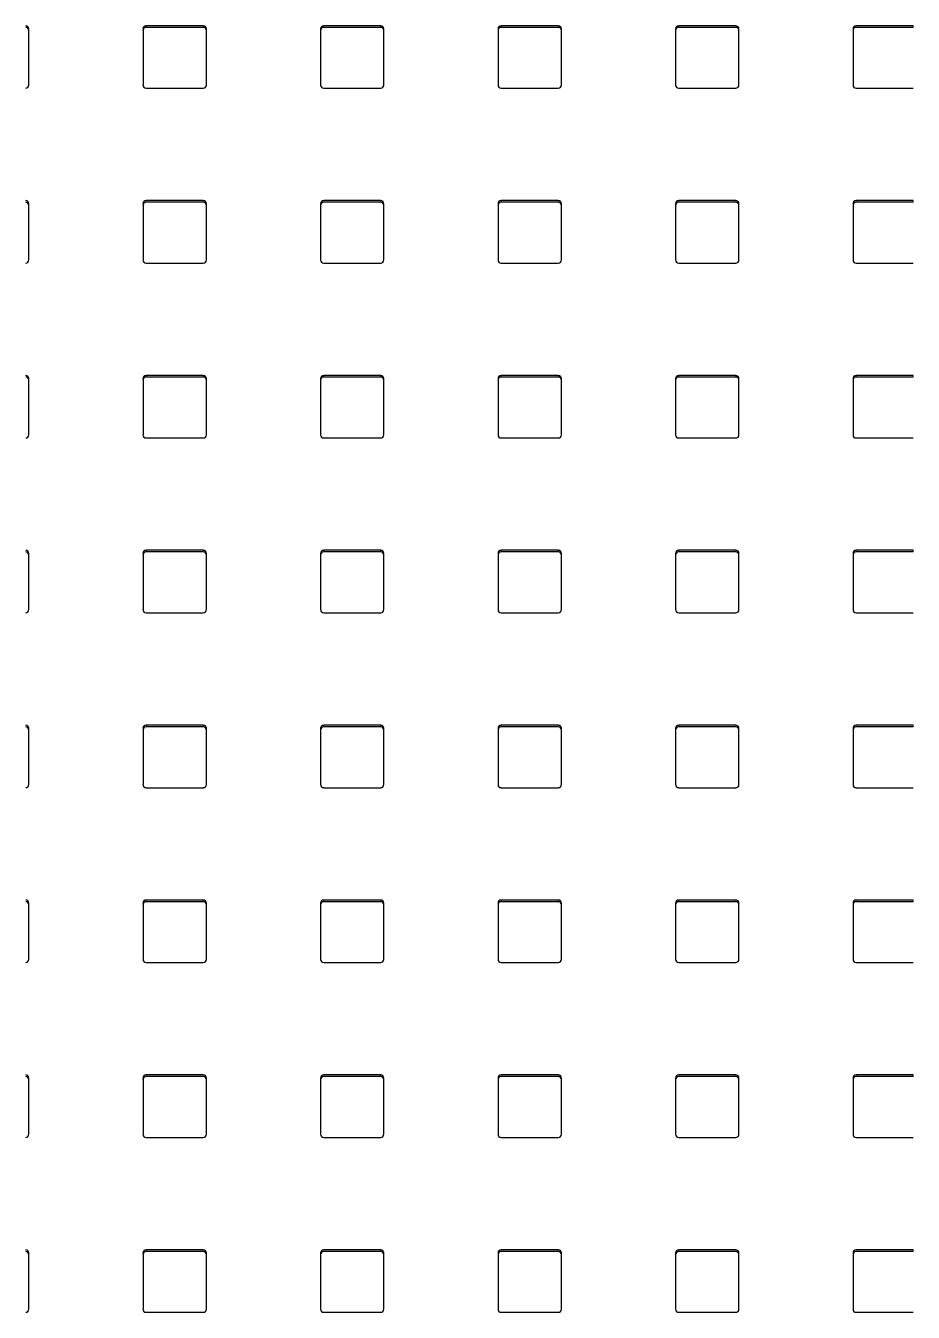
# Model space of a CAD drawing. Header units: millimetres. Extents: x -218071 to -203542, y 15363 to 51382.
# Drawn here: x -217592.95 to -217578.95, y 51338.98 to 51359.27 of the extents above; entities that cross this region are included whole.
import ezdxf

# ---------------------------------------------------------------- set-up
doc = ezdxf.new("R2010")
doc.units = ezdxf.units.MM
doc.header["$LTSCALE"] = 4
doc.layers.add('TPF-EQUIPEMENT', color=7, linetype='Continuous')

msp = doc.modelspace()

# ---------------------------------------------------------------- linework, layer by layer
at = {"layer": 'TPF-EQUIPEMENT', "color": 7, "linetype": 'Continuous', "lineweight": 25, "transparency": 33554671}
for p, q in [((-217592.902, 51358.331), (-217592.902, 51359.217)), ((-217591.102, 51359.217), (-217591.102, 51358.331)), ((-217590.152, 51359.266), (-217591.052, 51359.266)), ((-217590.152, 51359.24), (-217591.052, 51359.24)), ((-217590.102, 51358.331), (-217590.102, 51359.217)), ((-217588.302, 51359.217), (-217588.302, 51358.331)), ((-217587.352, 51359.266), (-217588.252, 51359.266)), ((-217587.352, 51359.24), (-217588.252, 51359.24)), ((-217587.302, 51358.331), (-217587.302, 51359.217)), ((-217585.502, 51359.217), (-217585.502, 51358.331)), ((-217584.552, 51359.266), (-217585.452, 51359.266)), ((-217584.552, 51359.24), (-217585.452, 51359.24)), ((-217584.502, 51358.331), (-217584.502, 51359.217)), ((-217582.702, 51359.217), (-217582.702, 51358.331)), ((-217581.752, 51359.266), (-217582.652, 51359.266)), ((-217581.752, 51359.24), (-217582.652, 51359.24)), ((-217581.702, 51358.331), (-217581.702, 51359.217)), ((-217579.902, 51359.217), (-217579.902, 51358.331)), ((-217578.952, 51359.266), (-217579.852, 51359.266)), ((-217578.952, 51359.24), (-217579.852, 51359.24)), ((-217591.052, 51358.281), (-217590.152, 51358.281)), ((-217588.252, 51358.281), (-217587.352, 51358.281)), ((-217585.452, 51358.281), (-217584.552, 51358.281)), ((-217582.652, 51358.281), (-217581.752, 51358.281)), ((-217579.852, 51358.281), (-217578.952, 51358.281)), ((-217592.902, 51355.573), (-217592.902, 51356.459)), ((-217591.102, 51356.459), (-217591.102, 51355.573)), ((-217590.152, 51356.509), (-217591.052, 51356.509)), ((-217590.152, 51356.483), (-217591.052, 51356.483)), ((-217590.102, 51355.573), (-217590.102, 51356.459)), ((-217588.302, 51356.459), (-217588.302, 51355.573)), ((-217587.352, 51356.509), (-217588.252, 51356.509)), ((-217587.352, 51356.483), (-217588.252, 51356.483)), ((-217587.302, 51355.573), (-217587.302, 51356.459)), ((-217585.502, 51356.459), (-217585.502, 51355.573)), ((-217584.552, 51356.509), (-217585.452, 51356.509)), ((-217584.552, 51356.483), (-217585.452, 51356.483)), ((-217584.502, 51355.573), (-217584.502, 51356.459)), ((-217582.702, 51356.459), (-217582.702, 51355.573)), ((-217581.752, 51356.509), (-217582.652, 51356.509)), ((-217581.752, 51356.483), (-217582.652, 51356.483)), ((-217581.702, 51355.573), (-217581.702, 51356.459)), ((-217579.902, 51356.459), (-217579.902, 51355.573)), ((-217578.952, 51356.509), (-217579.852, 51356.509)), ((-217578.952, 51356.483), (-217579.852, 51356.483)), ((-217591.052, 51355.524), (-217590.152, 51355.524)), ((-217588.252, 51355.524), (-217587.352, 51355.524)), ((-217585.452, 51355.524), (-217584.552, 51355.524)), ((-217582.652, 51355.524), (-217581.752, 51355.524)), ((-217579.852, 51355.524), (-217578.952, 51355.524)), ((-217592.902, 51352.816), (-217592.902, 51353.702)), ((-217591.102, 51353.702), (-217591.102, 51352.816)), ((-217590.152, 51353.751), (-217591.052, 51353.751)), ((-217590.152, 51353.725), (-217591.052, 51353.725)), ((-217590.102, 51352.816), (-217590.102, 51353.702)), ((-217588.302, 51353.702), (-217588.302, 51352.816)), ((-217587.352, 51353.751), (-217588.252, 51353.751)), ((-217587.352, 51353.725), (-217588.252, 51353.725)), ((-217587.302, 51352.816), (-217587.302, 51353.702)), ((-217585.502, 51353.702), (-217585.502, 51352.816)), ((-217584.552, 51353.751), (-217585.452, 51353.751)), ((-217584.552, 51353.725), (-217585.452, 51353.725)), ((-217584.502, 51352.816), (-217584.502, 51353.702)), ((-217582.702, 51353.702), (-217582.702, 51352.816)), ((-217581.752, 51353.751), (-217582.652, 51353.751)), ((-217581.752, 51353.725), (-217582.652, 51353.725)), ((-217581.702, 51352.816), (-217581.702, 51353.702)), ((-217579.902, 51353.702), (-217579.902, 51352.816)), ((-217578.952, 51353.751), (-217579.852, 51353.751)), ((-217578.952, 51353.725), (-217579.852, 51353.725)), ((-217591.052, 51352.766), (-217590.152, 51352.766)), ((-217588.252, 51352.766), (-217587.352, 51352.766)), ((-217585.452, 51352.766), (-217584.552, 51352.766)), ((-217582.652, 51352.766), (-217581.752, 51352.766)), ((-217579.852, 51352.766), (-217578.952, 51352.766)), ((-217590.152, 51350.994), (-217591.052, 51350.994)), ((-217587.352, 51350.994), (-217588.252, 51350.994)), ((-217584.552, 51350.994), (-217585.452, 51350.994)), ((-217581.752, 51350.994), (-217582.652, 51350.994)), ((-217578.952, 51350.994), (-217579.852, 51350.994)), ((-217592.902, 51350.058), (-217592.902, 51350.944)), ((-217591.102, 51350.944), (-217591.102, 51350.058)), ((-217590.152, 51350.968), (-217591.052, 51350.968)), ((-217590.102, 51350.058), (-217590.102, 51350.944)), ((-217588.302, 51350.944), (-217588.302, 51350.058)), ((-217587.352, 51350.968), (-217588.252, 51350.968)), ((-217587.302, 51350.058), (-217587.302, 51350.944)), ((-217585.502, 51350.944), (-217585.502, 51350.058)), ((-217584.552, 51350.968), (-217585.452, 51350.968)), ((-217584.502, 51350.058), (-217584.502, 51350.944)), ((-217582.702, 51350.944), (-217582.702, 51350.058)), ((-217581.752, 51350.968), (-217582.652, 51350.968)), ((-217581.702, 51350.058), (-217581.702, 51350.944)), ((-217579.902, 51350.944), (-217579.902, 51350.058)), ((-217578.952, 51350.968), (-217579.852, 51350.968)), ((-217591.052, 51350.009), (-217590.152, 51350.009)), ((-217588.252, 51350.009), (-217587.352, 51350.009)), ((-217585.452, 51350.009), (-217584.552, 51350.009)), ((-217582.652, 51350.009), (-217581.752, 51350.009)), ((-217579.852, 51350.009), (-217578.952, 51350.009)), ((-217592.902, 51347.301), (-217592.902, 51348.187)), ((-217591.102, 51348.187), (-217591.102, 51347.301)), ((-217590.152, 51348.236), (-217591.052, 51348.236)), ((-217590.152, 51348.21), (-217591.052, 51348.21)), ((-217590.102, 51347.301), (-217590.102, 51348.187)), ((-217588.302, 51348.187), (-217588.302, 51347.301)), ((-217587.352, 51348.236), (-217588.252, 51348.236)), ((-217587.352, 51348.21), (-217588.252, 51348.21)), ((-217587.302, 51347.301), (-217587.302, 51348.187)), ((-217585.502, 51348.187), (-217585.502, 51347.301)), ((-217584.552, 51348.236), (-217585.452, 51348.236)), ((-217584.552, 51348.21), (-217585.452, 51348.21)), ((-217584.502, 51347.301), (-217584.502, 51348.187)), ((-217582.702, 51348.187), (-217582.702, 51347.301)), ((-217581.752, 51348.236), (-217582.652, 51348.236)), ((-217581.752, 51348.21), (-217582.652, 51348.21)), ((-217581.702, 51347.301), (-217581.702, 51348.187)), ((-217579.902, 51348.187), (-217579.902, 51347.301)), ((-217578.952, 51348.236), (-217579.852, 51348.236)), ((-217578.952, 51348.21), (-217579.852, 51348.21)), ((-217591.052, 51347.251), (-217590.152, 51347.251)), ((-217588.252, 51347.251), (-217587.352, 51347.251)), ((-217585.452, 51347.251), (-217584.552, 51347.251)), ((-217582.652, 51347.251), (-217581.752, 51347.251)), ((-217579.852, 51347.251), (-217578.952, 51347.251)), ((-217592.902, 51344.543), (-217592.902, 51345.43)), ((-217591.102, 51345.43), (-217591.102, 51344.543)), ((-217590.152, 51345.479), (-217591.052, 51345.479)), ((-217590.152, 51345.453), (-217591.052, 51345.453)), ((-217590.102, 51344.543), (-217590.102, 51345.43)), ((-217588.302, 51345.43), (-217588.302, 51344.543)), ((-217587.352, 51345.479), (-217588.252, 51345.479)), ((-217587.352, 51345.453), (-217588.252, 51345.453)), ((-217587.302, 51344.543), (-217587.302, 51345.43)), ((-217585.502, 51345.43), (-217585.502, 51344.543)), ((-217584.552, 51345.479), (-217585.452, 51345.479)), ((-217584.552, 51345.453), (-217585.452, 51345.453)), ((-217584.502, 51344.543), (-217584.502, 51345.43)), ((-217582.702, 51345.43), (-217582.702, 51344.543)), ((-217581.752, 51345.479), (-217582.652, 51345.479)), ((-217581.752, 51345.453), (-217582.652, 51345.453)), ((-217581.702, 51344.543), (-217581.702, 51345.43)), ((-217579.902, 51345.43), (-217579.902, 51344.543)), ((-217578.952, 51345.479), (-217579.852, 51345.479)), ((-217578.952, 51345.453), (-217579.852, 51345.453)), ((-217591.052, 51344.494), (-217590.152, 51344.494)), ((-217588.252, 51344.494), (-217587.352, 51344.494)), ((-217585.452, 51344.494), (-217584.552, 51344.494)), ((-217582.652, 51344.494), (-217581.752, 51344.494)), ((-217579.852, 51344.494), (-217578.952, 51344.494)), ((-217592.902, 51341.786), (-217592.902, 51342.672)), ((-217591.102, 51342.672), (-217591.102, 51341.786)), ((-217590.152, 51342.721), (-217591.052, 51342.721)), ((-217590.152, 51342.695), (-217591.052, 51342.695)), ((-217590.102, 51341.786), (-217590.102, 51342.672)), ((-217588.302, 51342.672), (-217588.302, 51341.786)), ((-217587.352, 51342.721), (-217588.252, 51342.721)), ((-217587.352, 51342.695), (-217588.252, 51342.695)), ((-217587.302, 51341.786), (-217587.302, 51342.672)), ((-217585.502, 51342.672), (-217585.502, 51341.786)), ((-217584.552, 51342.721), (-217585.452, 51342.721)), ((-217584.552, 51342.695), (-217585.452, 51342.695)), ((-217584.502, 51341.786), (-217584.502, 51342.672)), ((-217582.702, 51342.672), (-217582.702, 51341.786)), ((-217581.752, 51342.721), (-217582.652, 51342.721)), ((-217581.752, 51342.695), (-217582.652, 51342.695)), ((-217581.702, 51341.786), (-217581.702, 51342.672)), ((-217579.902, 51342.672), (-217579.902, 51341.786)), ((-217578.952, 51342.721), (-217579.852, 51342.721)), ((-217578.952, 51342.695), (-217579.852, 51342.695)), ((-217591.052, 51341.737), (-217590.152, 51341.737)), ((-217588.252, 51341.737), (-217587.352, 51341.737)), ((-217585.452, 51341.737), (-217584.552, 51341.737)), ((-217582.652, 51341.737), (-217581.752, 51341.737)), ((-217579.852, 51341.737), (-217578.952, 51341.737)), ((-217592.902, 51339.028), (-217592.902, 51339.915)), ((-217591.102, 51339.915), (-217591.102, 51339.028)), ((-217590.152, 51339.964), (-217591.052, 51339.964)), ((-217590.152, 51339.938), (-217591.052, 51339.938)), ((-217590.102, 51339.028), (-217590.102, 51339.915)), ((-217588.302, 51339.915), (-217588.302, 51339.028)), ((-217587.352, 51339.964), (-217588.252, 51339.964)), ((-217587.352, 51339.938), (-217588.252, 51339.938)), ((-217587.302, 51339.028), (-217587.302, 51339.915)), ((-217585.502, 51339.915), (-217585.502, 51339.028)), ((-217584.552, 51339.964), (-217585.452, 51339.964)), ((-217584.552, 51339.938), (-217585.452, 51339.938)), ((-217584.502, 51339.028), (-217584.502, 51339.915)), ((-217582.702, 51339.915), (-217582.702, 51339.028)), ((-217581.752, 51339.964), (-217582.652, 51339.964)), ((-217581.752, 51339.938), (-217582.652, 51339.938)), ((-217581.702, 51339.028), (-217581.702, 51339.915)), ((-217579.902, 51339.915), (-217579.902, 51339.028)), ((-217578.952, 51339.964), (-217579.852, 51339.964)), ((-217578.952, 51339.938), (-217579.852, 51339.938)), ((-217591.052, 51338.979), (-217590.152, 51338.979)), ((-217588.252, 51338.979), (-217587.352, 51338.979)), ((-217585.452, 51338.979), (-217584.552, 51338.979)), ((-217582.652, 51338.979), (-217581.752, 51338.979)), ((-217579.852, 51338.979), (-217578.952, 51338.979))]:
    msp.add_line(p, q, dxfattribs=at)
at = {"layer": 'TPF-EQUIPEMENT', "color": 8, "linetype": 'Continuous', "lineweight": 18, "transparency": 33554671}
for p, q in [((-217591.052, 51359.24), (-217591.052, 51359.266)), ((-217590.152, 51359.24), (-217590.152, 51359.266)), ((-217588.252, 51359.24), (-217588.252, 51359.266)), ((-217587.352, 51359.24), (-217587.352, 51359.266)), ((-217585.452, 51359.24), (-217585.452, 51359.266)), ((-217584.552, 51359.24), (-217584.552, 51359.266)), ((-217582.652, 51359.24), (-217582.652, 51359.266)), ((-217581.752, 51359.24), (-217581.752, 51359.266)), ((-217579.852, 51359.24), (-217579.852, 51359.266)), ((-217578.952, 51359.24), (-217578.952, 51359.266)), ((-217591.052, 51356.483), (-217591.052, 51356.509)), ((-217590.152, 51356.483), (-217590.152, 51356.509)), ((-217588.252, 51356.483), (-217588.252, 51356.509)), ((-217587.352, 51356.483), (-217587.352, 51356.509)), ((-217585.452, 51356.483), (-217585.452, 51356.509)), ((-217584.552, 51356.483), (-217584.552, 51356.509)), ((-217582.652, 51356.483), (-217582.652, 51356.509)), ((-217581.752, 51356.483), (-217581.752, 51356.509)), ((-217579.852, 51356.483), (-217579.852, 51356.509)), ((-217578.952, 51356.483), (-217578.952, 51356.509)), ((-217591.052, 51353.725), (-217591.052, 51353.751)), ((-217590.152, 51353.725), (-217590.152, 51353.751)), ((-217588.252, 51353.725), (-217588.252, 51353.751)), ((-217587.352, 51353.725), (-217587.352, 51353.751)), ((-217585.452, 51353.725), (-217585.452, 51353.751)), ((-217584.552, 51353.725), (-217584.552, 51353.751)), ((-217582.652, 51353.725), (-217582.652, 51353.751)), ((-217581.752, 51353.725), (-217581.752, 51353.751)), ((-217579.852, 51353.725), (-217579.852, 51353.751)), ((-217578.952, 51353.725), (-217578.952, 51353.751)), ((-217591.052, 51350.968), (-217591.052, 51350.994)), ((-217590.152, 51350.968), (-217590.152, 51350.994)), ((-217588.252, 51350.968), (-217588.252, 51350.994)), ((-217587.352, 51350.968), (-217587.352, 51350.994)), ((-217585.452, 51350.968), (-217585.452, 51350.994)), ((-217584.552, 51350.968), (-217584.552, 51350.994)), ((-217582.652, 51350.968), (-217582.652, 51350.994)), ((-217581.752, 51350.968), (-217581.752, 51350.994)), ((-217579.852, 51350.968), (-217579.852, 51350.994)), ((-217578.952, 51350.968), (-217578.952, 51350.994)), ((-217591.052, 51348.21), (-217591.052, 51348.236)), ((-217590.152, 51348.21), (-217590.152, 51348.236)), ((-217588.252, 51348.21), (-217588.252, 51348.236)), ((-217587.352, 51348.21), (-217587.352, 51348.236)), ((-217585.452, 51348.21), (-217585.452, 51348.236)), ((-217584.552, 51348.21), (-217584.552, 51348.236)), ((-217582.652, 51348.21), (-217582.652, 51348.236)), ((-217581.752, 51348.21), (-217581.752, 51348.236)), ((-217579.852, 51348.21), (-217579.852, 51348.236)), ((-217578.952, 51348.21), (-217578.952, 51348.236)), ((-217591.052, 51345.453), (-217591.052, 51345.479)), ((-217590.152, 51345.453), (-217590.152, 51345.479)), ((-217588.252, 51345.453), (-217588.252, 51345.479)), ((-217587.352, 51345.453), (-217587.352, 51345.479)), ((-217585.452, 51345.453), (-217585.452, 51345.479)), ((-217584.552, 51345.453), (-217584.552, 51345.479)), ((-217582.652, 51345.453), (-217582.652, 51345.479)), ((-217581.752, 51345.453), (-217581.752, 51345.479)), ((-217579.852, 51345.453), (-217579.852, 51345.479)), ((-217578.952, 51345.453), (-217578.952, 51345.479)), ((-217591.052, 51342.695), (-217591.052, 51342.721)), ((-217590.152, 51342.695), (-217590.152, 51342.721)), ((-217588.252, 51342.695), (-217588.252, 51342.721)), ((-217587.352, 51342.695), (-217587.352, 51342.721)), ((-217585.452, 51342.695), (-217585.452, 51342.721)), ((-217584.552, 51342.695), (-217584.552, 51342.721)), ((-217582.652, 51342.695), (-217582.652, 51342.721)), ((-217581.752, 51342.695), (-217581.752, 51342.721)), ((-217579.852, 51342.695), (-217579.852, 51342.721)), ((-217578.952, 51342.695), (-217578.952, 51342.721)), ((-217591.052, 51339.938), (-217591.052, 51339.964)), ((-217590.152, 51339.938), (-217590.152, 51339.964)), ((-217588.252, 51339.938), (-217588.252, 51339.964)), ((-217587.352, 51339.938), (-217587.352, 51339.964)), ((-217585.452, 51339.938), (-217585.452, 51339.964)), ((-217584.552, 51339.938), (-217584.552, 51339.964)), ((-217582.652, 51339.938), (-217582.652, 51339.964)), ((-217581.752, 51339.938), (-217581.752, 51339.964)), ((-217579.852, 51339.938), (-217579.852, 51339.964)), ((-217578.952, 51339.938), (-217578.952, 51339.964))]:
    msp.add_line(p, q, dxfattribs=at)
at = {"layer": 'TPF-EQUIPEMENT', "color": 7, "linetype": 'Continuous', "lineweight": 25, "transparency": 33554671}
for centre, start, end in [((-217592.952, 51359.216), 0.4419, 90.4352), ((-217592.952, 51359.19), 0.4419, 90.4352), ((-217591.053, 51359.216), 89.5648, 179.5581), ((-217591.053, 51359.19), 89.5648, 179.5581), ((-217590.152, 51359.216), 0.4419, 90.4352), ((-217590.152, 51359.19), 0.4419, 90.4352), ((-217588.253, 51359.216), 89.5648, 179.5581), ((-217588.253, 51359.19), 89.5648, 179.5581), ((-217587.352, 51359.216), 0.4419, 90.4352), ((-217587.352, 51359.19), 0.4419, 90.4352), ((-217585.453, 51359.216), 89.5648, 179.5581), ((-217585.453, 51359.19), 89.5648, 179.5581), ((-217584.552, 51359.216), 0.4419, 90.4352), ((-217584.552, 51359.19), 0.4419, 90.4352), ((-217582.653, 51359.216), 89.5648, 179.5581), ((-217582.653, 51359.19), 89.5648, 179.5581), ((-217581.752, 51359.216), 0.4419, 90.4352), ((-217581.752, 51359.19), 0.4419, 90.4352), ((-217579.853, 51359.216), 89.5648, 179.5581), ((-217579.853, 51359.19), 89.5648, 179.5581), ((-217592.952, 51358.331), 269.5648, 359.5581), ((-217591.053, 51358.331), 180.4419, 270.4352), ((-217590.152, 51358.331), 269.5648, 359.5581), ((-217588.253, 51358.331), 180.4419, 270.4352), ((-217587.352, 51358.331), 269.5648, 359.5581), ((-217585.453, 51358.331), 180.4419, 270.4352), ((-217584.552, 51358.331), 269.5648, 359.5581), ((-217582.653, 51358.331), 180.4419, 270.4352), ((-217581.752, 51358.331), 269.5648, 359.5581), ((-217579.853, 51358.331), 180.4419, 270.4352), ((-217592.952, 51356.459), 0.4419, 90.4352), ((-217592.952, 51356.433), 0.4419, 90.4352), ((-217591.053, 51356.459), 89.5648, 179.5581), ((-217591.053, 51356.433), 89.5648, 179.5581), ((-217590.152, 51356.459), 0.4419, 90.4352), ((-217590.152, 51356.433), 0.4419, 90.4352), ((-217588.253, 51356.459), 89.5648, 179.5581), ((-217588.253, 51356.433), 89.5648, 179.5581), ((-217587.352, 51356.459), 0.4419, 90.4352), ((-217587.352, 51356.433), 0.4419, 90.4352), ((-217585.453, 51356.459), 89.5648, 179.5581), ((-217585.453, 51356.433), 89.5648, 179.5581), ((-217584.552, 51356.459), 0.4419, 90.4352), ((-217584.552, 51356.433), 0.4419, 90.4352), ((-217582.653, 51356.459), 89.5648, 179.5581), ((-217582.653, 51356.433), 89.5648, 179.5581), ((-217581.752, 51356.459), 0.4419, 90.4352), ((-217581.752, 51356.433), 0.4419, 90.4352), ((-217579.853, 51356.459), 89.5648, 179.5581), ((-217579.853, 51356.433), 89.5648, 179.5581), ((-217592.952, 51355.573), 269.5648, 359.5581), ((-217591.053, 51355.573), 180.4419, 270.4352), ((-217590.152, 51355.573), 269.5648, 359.5581), ((-217588.253, 51355.573), 180.4419, 270.4352), ((-217587.352, 51355.573), 269.5648, 359.5581), ((-217585.453, 51355.573), 180.4419, 270.4352), ((-217584.552, 51355.573), 269.5648, 359.5581), ((-217582.653, 51355.573), 180.4419, 270.4352), ((-217581.752, 51355.573), 269.5648, 359.5581), ((-217579.853, 51355.573), 180.4419, 270.4352), ((-217592.952, 51353.702), 0.4419, 90.4352), ((-217592.952, 51353.676), 0.4419, 90.4352), ((-217591.053, 51353.702), 89.5648, 179.5581), ((-217591.053, 51353.676), 89.5648, 179.5581), ((-217590.152, 51353.702), 0.4419, 90.4352), ((-217590.152, 51353.676), 0.4419, 90.4352), ((-217588.253, 51353.702), 89.5648, 179.5581), ((-217588.253, 51353.676), 89.5648, 179.5581), ((-217587.352, 51353.702), 0.4419, 90.4352), ((-217587.352, 51353.676), 0.4419, 90.4352), ((-217585.453, 51353.702), 89.5648, 179.5581), ((-217585.453, 51353.676), 89.5648, 179.5581), ((-217584.552, 51353.702), 0.4419, 90.4352), ((-217584.552, 51353.676), 0.4419, 90.4352), ((-217582.653, 51353.702), 89.5648, 179.5581), ((-217582.653, 51353.676), 89.5648, 179.5581), ((-217581.752, 51353.702), 0.4419, 90.4352), ((-217581.752, 51353.676), 0.4419, 90.4352), ((-217579.853, 51353.702), 89.5648, 179.5581), ((-217579.853, 51353.676), 89.5648, 179.5581), ((-217592.952, 51352.816), 269.5648, 359.5581), ((-217591.053, 51352.816), 180.4419, 270.4352), ((-217590.152, 51352.816), 269.5648, 359.5581), ((-217588.253, 51352.816), 180.4419, 270.4352), ((-217587.352, 51352.816), 269.5648, 359.5581), ((-217585.453, 51352.816), 180.4419, 270.4352), ((-217584.552, 51352.816), 269.5648, 359.5581), ((-217582.653, 51352.816), 180.4419, 270.4352), ((-217581.752, 51352.816), 269.5648, 359.5581), ((-217579.853, 51352.816), 180.4419, 270.4352), ((-217592.952, 51350.944), 0.4419, 90.4352), ((-217591.053, 51350.944), 89.5648, 179.5581), ((-217590.152, 51350.944), 0.4419, 90.4352), ((-217588.253, 51350.944), 89.5648, 179.5581), ((-217587.352, 51350.944), 0.4419, 90.4352), ((-217585.453, 51350.944), 89.5648, 179.5581), ((-217584.552, 51350.944), 0.4419, 90.4352), ((-217582.653, 51350.944), 89.5648, 179.5581), ((-217581.752, 51350.944), 0.4419, 90.4352), ((-217579.853, 51350.944), 89.5648, 179.5581), ((-217592.952, 51350.918), 0.4419, 90.4352), ((-217591.053, 51350.918), 89.5648, 179.5581), ((-217590.152, 51350.918), 0.4419, 90.4352), ((-217588.253, 51350.918), 89.5648, 179.5581), ((-217587.352, 51350.918), 0.4419, 90.4352), ((-217585.453, 51350.918), 89.5648, 179.5581), ((-217584.552, 51350.918), 0.4419, 90.4352), ((-217582.653, 51350.918), 89.5648, 179.5581), ((-217581.752, 51350.918), 0.4419, 90.4352), ((-217579.853, 51350.918), 89.5648, 179.5581), ((-217592.952, 51350.059), 269.5648, 359.5581), ((-217591.053, 51350.059), 180.4419, 270.4352), ((-217590.152, 51350.059), 269.5648, 359.5581), ((-217588.253, 51350.059), 180.4419, 270.4352), ((-217587.352, 51350.059), 269.5648, 359.5581), ((-217585.453, 51350.059), 180.4419, 270.4352), ((-217584.552, 51350.059), 269.5648, 359.5581), ((-217582.653, 51350.059), 180.4419, 270.4352), ((-217581.752, 51350.059), 269.5648, 359.5581), ((-217579.853, 51350.059), 180.4419, 270.4352), ((-217592.952, 51348.187), 0.4419, 90.4352), ((-217592.952, 51348.161), 0.4419, 90.4352), ((-217591.053, 51348.187), 89.5648, 179.5581), ((-217591.053, 51348.161), 89.5648, 179.5581), ((-217590.152, 51348.187), 0.4419, 90.4352), ((-217590.152, 51348.161), 0.4419, 90.4352), ((-217588.253, 51348.187), 89.5648, 179.5581), ((-217588.253, 51348.161), 89.5648, 179.5581), ((-217587.352, 51348.187), 0.4419, 90.4352), ((-217587.352, 51348.161), 0.4419, 90.4352), ((-217585.453, 51348.187), 89.5648, 179.5581), ((-217585.453, 51348.161), 89.5648, 179.5581), ((-217584.552, 51348.187), 0.4419, 90.4352), ((-217584.552, 51348.161), 0.4419, 90.4352), ((-217582.653, 51348.187), 89.5648, 179.5581), ((-217582.653, 51348.161), 89.5648, 179.5581), ((-217581.752, 51348.187), 0.4419, 90.4352), ((-217581.752, 51348.161), 0.4419, 90.4352), ((-217579.853, 51348.187), 89.5648, 179.5581), ((-217579.853, 51348.161), 89.5648, 179.5581), ((-217592.952, 51347.301), 269.5648, 359.5581), ((-217591.053, 51347.301), 180.4419, 270.4352), ((-217590.152, 51347.301), 269.5648, 359.5581), ((-217588.253, 51347.301), 180.4419, 270.4352), ((-217587.352, 51347.301), 269.5648, 359.5581), ((-217585.453, 51347.301), 180.4419, 270.4352), ((-217584.552, 51347.301), 269.5648, 359.5581), ((-217582.653, 51347.301), 180.4419, 270.4352), ((-217581.752, 51347.301), 269.5648, 359.5581), ((-217579.853, 51347.301), 180.4419, 270.4352), ((-217592.952, 51345.429), 0.4419, 90.4352), ((-217592.952, 51345.403), 0.4419, 90.4352), ((-217591.053, 51345.429), 89.5648, 179.5581), ((-217591.053, 51345.403), 89.5648, 179.5581), ((-217590.152, 51345.429), 0.4419, 90.4352), ((-217590.152, 51345.403), 0.4419, 90.4352), ((-217588.253, 51345.429), 89.5648, 179.5581), ((-217588.253, 51345.403), 89.5648, 179.5581), ((-217587.352, 51345.429), 0.4419, 90.4352), ((-217587.352, 51345.403), 0.4419, 90.4352), ((-217585.453, 51345.429), 89.5648, 179.5581), ((-217585.453, 51345.403), 89.5648, 179.5581), ((-217584.552, 51345.429), 0.4419, 90.4352), ((-217584.552, 51345.403), 0.4419, 90.4352), ((-217582.653, 51345.429), 89.5648, 179.5581), ((-217582.653, 51345.403), 89.5648, 179.5581), ((-217581.752, 51345.429), 0.4419, 90.4352), ((-217581.752, 51345.403), 0.4419, 90.4352), ((-217579.853, 51345.429), 89.5648, 179.5581), ((-217579.853, 51345.403), 89.5648, 179.5581), ((-217592.952, 51344.544), 269.5648, 359.5581), ((-217591.053, 51344.544), 180.4419, 270.4352), ((-217590.152, 51344.544), 269.5648, 359.5581), ((-217588.253, 51344.544), 180.4419, 270.4352), ((-217587.352, 51344.544), 269.5648, 359.5581), ((-217585.453, 51344.544), 180.4419, 270.4352), ((-217584.552, 51344.544), 269.5648, 359.5581), ((-217582.653, 51344.544), 180.4419, 270.4352), ((-217581.752, 51344.544), 269.5648, 359.5581), ((-217579.853, 51344.544), 180.4419, 270.4352), ((-217592.952, 51342.672), 0.4419, 90.4352), ((-217592.952, 51342.646), 0.4419, 90.4352), ((-217591.053, 51342.672), 89.5648, 179.5581), ((-217591.053, 51342.646), 89.5648, 179.5581), ((-217590.152, 51342.672), 0.4419, 90.4352), ((-217590.152, 51342.646), 0.4419, 90.4352), ((-217588.253, 51342.672), 89.5648, 179.5581), ((-217588.253, 51342.646), 89.5648, 179.5581), ((-217587.352, 51342.672), 0.4419, 90.4352), ((-217587.352, 51342.646), 0.4419, 90.4352), ((-217585.453, 51342.672), 89.5648, 179.5581), ((-217585.453, 51342.646), 89.5648, 179.5581), ((-217584.552, 51342.672), 0.4419, 90.4352), ((-217584.552, 51342.646), 0.4419, 90.4352), ((-217582.653, 51342.672), 89.5648, 179.5581), ((-217582.653, 51342.646), 89.5648, 179.5581), ((-217581.752, 51342.672), 0.4419, 90.4352), ((-217581.752, 51342.646), 0.4419, 90.4352), ((-217579.853, 51342.672), 89.5648, 179.5581), ((-217579.853, 51342.646), 89.5648, 179.5581), ((-217592.952, 51341.786), 269.5648, 359.5581), ((-217591.053, 51341.786), 180.4419, 270.4352), ((-217590.152, 51341.786), 269.5648, 359.5581), ((-217588.253, 51341.786), 180.4419, 270.4352), ((-217587.352, 51341.786), 269.5648, 359.5581), ((-217585.453, 51341.786), 180.4419, 270.4352), ((-217584.552, 51341.786), 269.5648, 359.5581), ((-217582.653, 51341.786), 180.4419, 270.4352), ((-217581.752, 51341.786), 269.5648, 359.5581), ((-217579.853, 51341.786), 180.4419, 270.4352), ((-217592.952, 51339.914), 0.4419, 90.4352), ((-217592.952, 51339.888), 0.4419, 90.4352), ((-217591.053, 51339.914), 89.5648, 179.5581), ((-217591.053, 51339.888), 89.5648, 179.5581), ((-217590.152, 51339.914), 0.4419, 90.4352), ((-217590.152, 51339.888), 0.4419, 90.4352), ((-217588.253, 51339.914), 89.5648, 179.5581), ((-217588.253, 51339.888), 89.5648, 179.5581), ((-217587.352, 51339.914), 0.4419, 90.4352), ((-217587.352, 51339.888), 0.4419, 90.4352), ((-217585.453, 51339.914), 89.5648, 179.5581), ((-217585.453, 51339.888), 89.5648, 179.5581), ((-217584.552, 51339.914), 0.4419, 90.4352), ((-217584.552, 51339.888), 0.4419, 90.4352), ((-217582.653, 51339.914), 89.5648, 179.5581), ((-217582.653, 51339.888), 89.5648, 179.5581), ((-217581.752, 51339.914), 0.4419, 90.4352), ((-217581.752, 51339.888), 0.4419, 90.4352), ((-217579.853, 51339.914), 89.5648, 179.5581), ((-217579.853, 51339.888), 89.5648, 179.5581), ((-217592.952, 51339.029), 269.5648, 359.5581), ((-217591.053, 51339.029), 180.4419, 270.4352), ((-217590.152, 51339.029), 269.5648, 359.5581), ((-217588.253, 51339.029), 180.4419, 270.4352), ((-217587.352, 51339.029), 269.5648, 359.5581), ((-217585.453, 51339.029), 180.4419, 270.4352), ((-217584.552, 51339.029), 269.5648, 359.5581), ((-217582.653, 51339.029), 180.4419, 270.4352), ((-217581.752, 51339.029), 269.5648, 359.5581), ((-217579.853, 51339.029), 180.4419, 270.4352)]:
    msp.add_arc(centre, 0.0496, start, end, dxfattribs=at)

doc.saveas('drawing.dxf')
